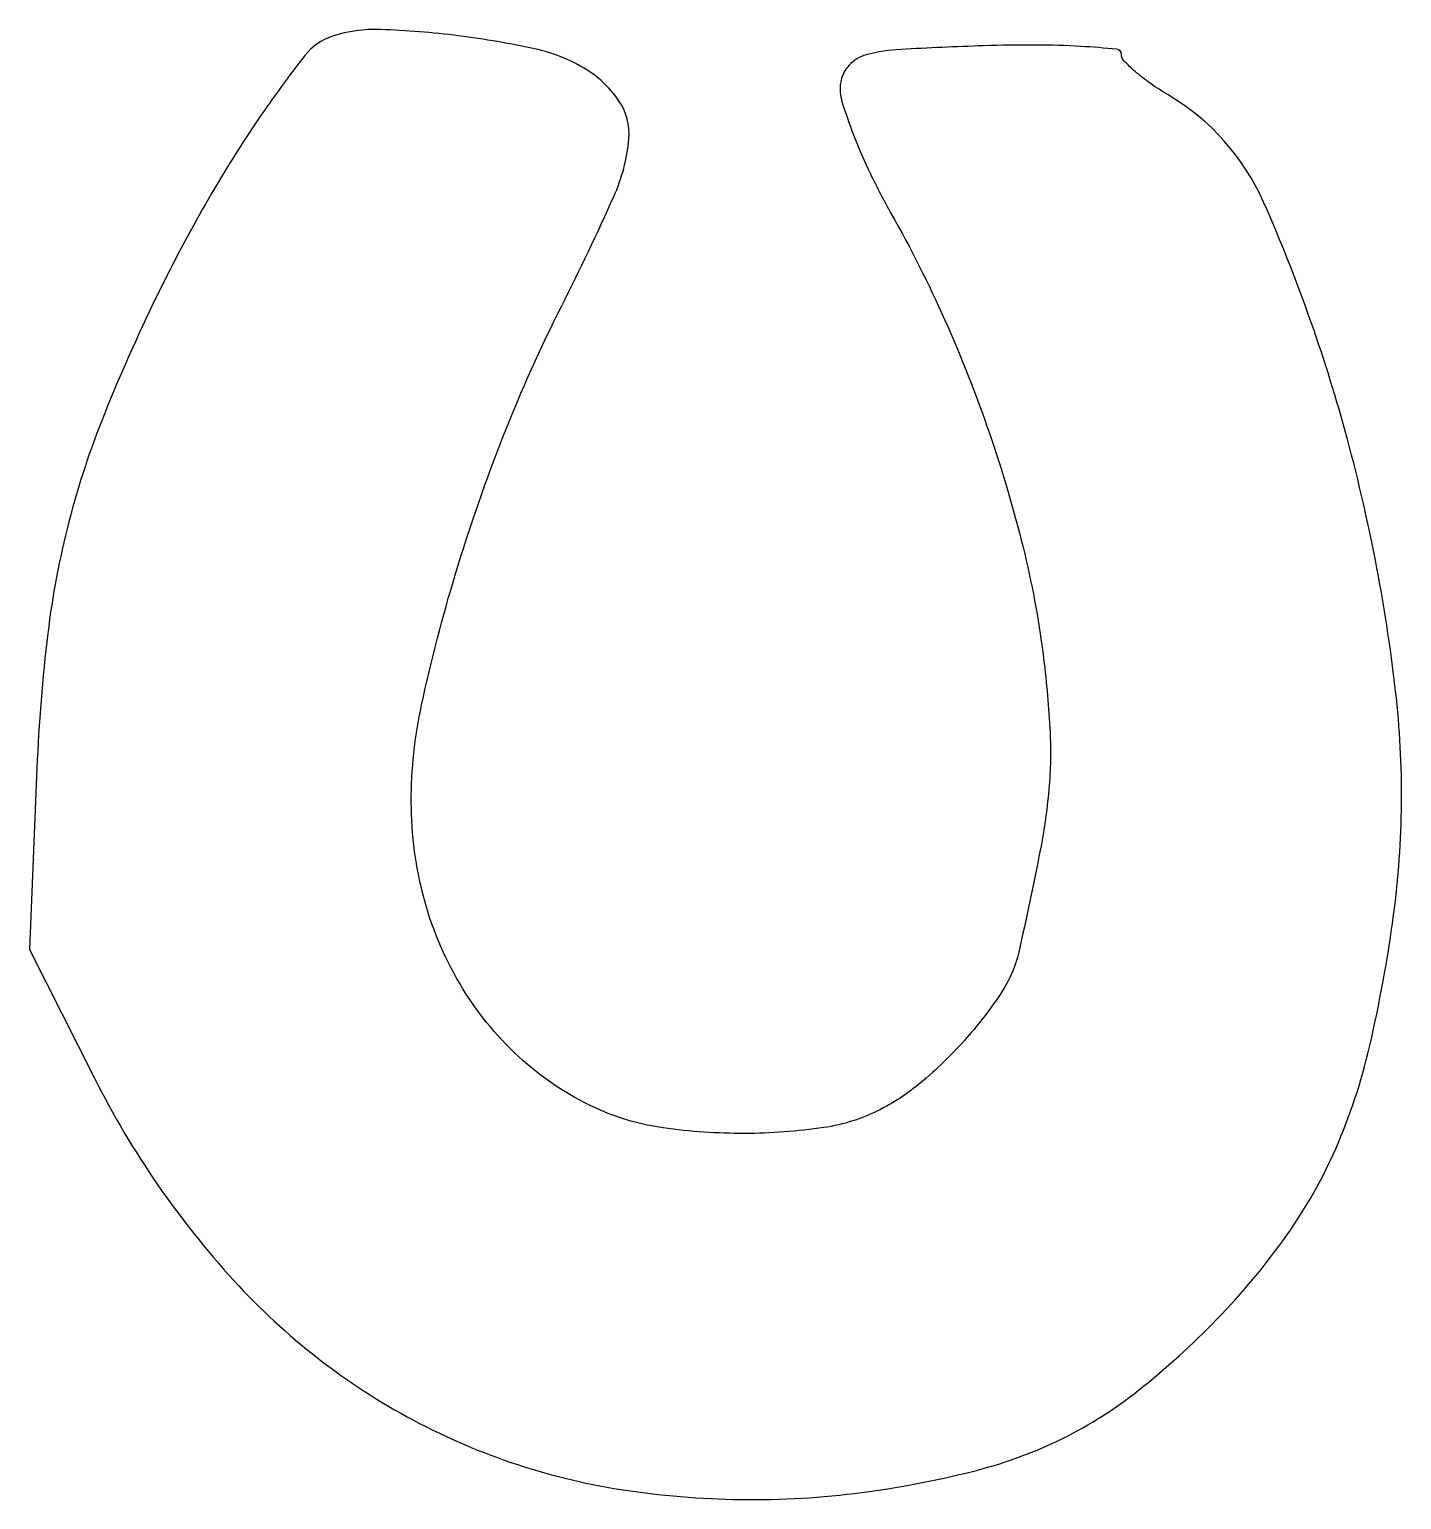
# Model space of a CAD drawing. Extents: x -0.2 to 86.8, y 0.6 to 93.8.
import ezdxf

# ---------------------------------------------------------------- set-up
doc = ezdxf.new("R2010")
doc.units = 0

msp = doc.modelspace()

# ---------------------------------------------------------------- linework, layer by layer
msp.add_lwpolyline([(19, 93.39707, 0.149518), (17.258968, 92.176959, 0.016054), (14.320377, 88.151624, 0.01905), (11.147172, 83.0947, 0.015817), (8.153651, 77.491435, 0.018796), (4.572666, 69.503712, 0.032754), (2.301227, 62.61194, 0.03314), (0.965565, 55.538644, 0.019783), (0.273983, 47), (-0.200751, 35.5), (3.913891, 27.345536, 0.068053), (12.754109, 14.51232, 0.085608), (24.13124, 5.666166, 0.086425), (37.72434, 1.196644, 0.070856), (53.035326, 1.138846, 0.02909), (59.900269, 2.500917, 0.051533), (65.302164, 4.515761, 0.052874), (70.084972, 7.551999, 0.032421), (75.038631, 12.039849, 0.038243), (79.48284, 17.38714, 0.051237), (82.584121, 22.872176, 0.045992), (84.724179, 29.323706, 0.023845), (86.251156, 37.682339, 0.06213), (86.377809, 51.899715, 0.038251), (83.185539, 68.351352, 0.036951), (78.017226, 82.86996, 0.156605), (71.965551, 89.679421, -0.01916), (70.829764, 90.410441, -0.026219), (69.871131, 91.158477, -0.025071), (69.166343, 91.835327, -0.19115), (69, 92.25454, 0.386807), (68.709797, 92.573541, 0.008368), (66.429688, 92.75114, 0.014685), (63.605017, 92.840514, 0.008818), (60.25, 92.788933, 0.00529), (55.037439, 92.561581, 0.050326), (52.835992, 92.218193, 0.143851), (51.741042, 91.560291, 0.151648), (51.203759, 90.427876, 0.109772), (51.293519, 89.259359, 0.018736), (52.026597, 87.138539, 0.019651), (53.097516, 84.671638, 0.016402), (54.420911, 82.139923, -0.023896), (57.79995, 75.432768, -0.021815), (60.63776, 68.229169, -0.022305), (62.771773, 61.000184, -0.029091), (64.035355, 54.221148, -0.016915), (64.466985, 49.557453, -0.034997), (64.424917, 45.900638, -0.027927), (63.858301, 41.799985, -0.00739), (62.492672, 35.327072, -0.089093), (61.44389, 32.84939, -0.035819), (59.21095, 29.910545, -0.035629), (56.455472, 27.194366, -0.057498), (53.725121, 25.357855, -0.083392), (50.147624, 24.208527, -0.03542), (45.109983, 23.836878, -0.035443), (39.965916, 24.18735, -0.068323), (36, 25.307686, -0.078815), (31.0936, 28.446005, -0.073604), (27.264684, 33.015053, -0.071267), (24.831515, 38.640084, -0.066589), (24, 44.856015, -0.05303), (24.654457, 51.009266, -0.020606), (26.801615, 59.309788, -0.020128), (29.885754, 68.180993, -0.023558), (33.535115, 76.310451, 0.012183), (36.830487, 83.226008, 0.082307), (37.788171, 86.883767, 0.176975), (37.141667, 89.328865, 0.107516), (34.923422, 91.386164, 0.079182), (31.918015, 92.571011, 0.022973), (26.99367, 93.424209, 0.02258), (22.038192, 93.823835, 0.087659)], format="xyb", close=True)

doc.saveas('drawing.dxf')
